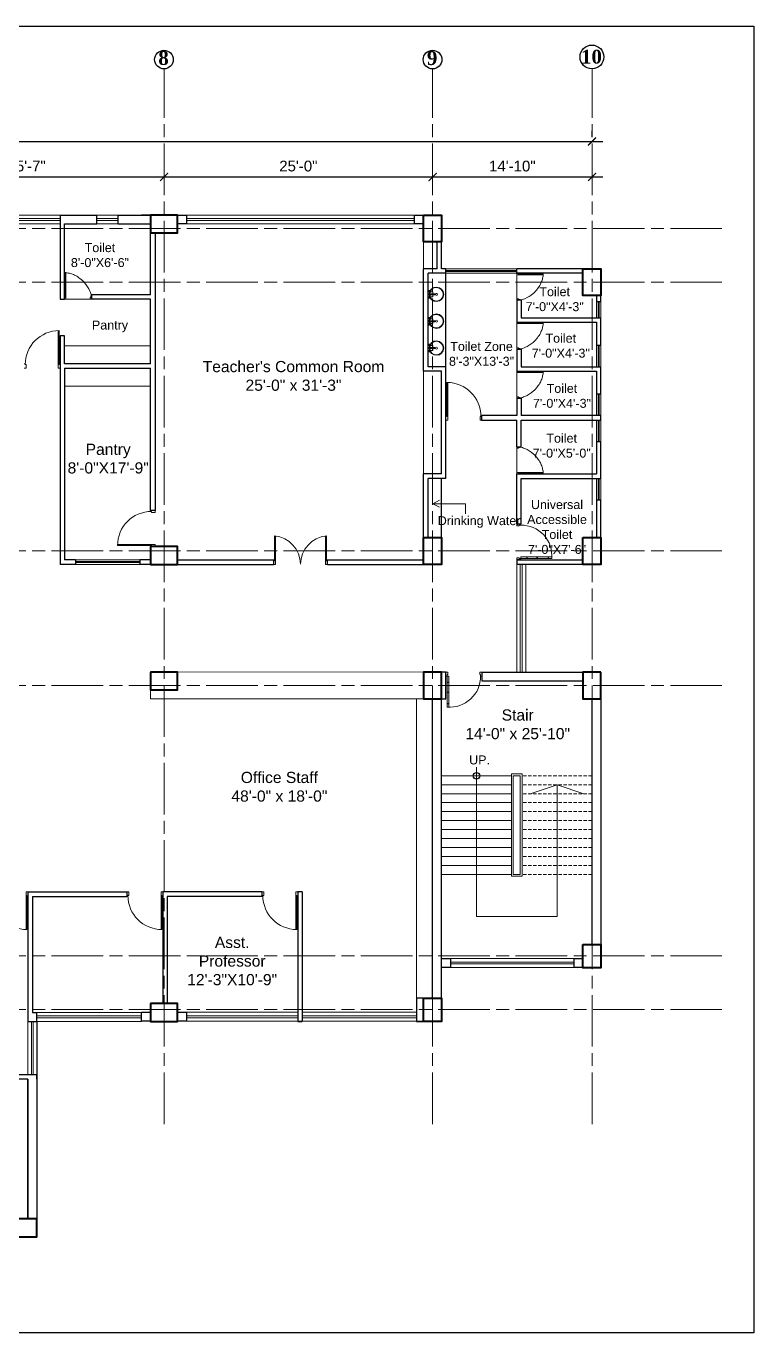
# Model space of a CAD drawing. Header units: inches. Extents: x -12 to 20935469, y -1604 to 24729220.
# Drawn here: x 20841769 to 20842581, y 24718738 to 24720196 of the extents above; entities that cross this region are included whole.
import ezdxf

# ---------------------------------------------------------------- set-up
doc = ezdxf.new("R2010")
doc.units = ezdxf.units.IN
doc.header["$LTSCALE"] = 0.03
doc.header["$MEASUREMENT"] = 0
doc.header["$PDMODE"] = 32
doc.header["$PDSIZE"] = 15
doc.linetypes.add('ACAD_ISO08W100', pattern=[36, 24, -3, 6, -3])
doc.linetypes.add('DASHED2', pattern=[0.375, 0.25, -0.125])
for name, color, linetype, lineweight in [('column', 1, 'Continuous', 40), ('Dim Line', 252, 'Continuous', 13), ('Door', 7, 'Continuous', 18), ('Gas', 21, 'Continuous', 5), ('Glass Line', 252, 'Continuous', 9), ('Grid Line', 252, 'Continuous', 18), ('Hatch', 253, 'Continuous', 15), ('Main Wall', 7, 'Continuous', 30), ('RAIL', 23, 'Continuous', 13), ('STAIR', 46, 'Continuous', 15), ('TOILET FIXTURE', 142, 'Continuous', 5), ('wind.', 150, 'Continuous', 20)]:
    doc.layers.add(name, color=color, linetype=linetype, lineweight=lineweight)
doc.layers.add('FUR', color=251, linetype='Continuous')
doc.layers.add('TEXT', color=7, linetype='Continuous')
doc.styles.add('2', font='swisscl.ttf')
doc.styles.add('RomanS', font='arial.ttf', dxfattribs={"height": 12})
doc.styles.get("Standard").update_dxf_attribs({"font": 'timesbd.ttf'})
doc.dimstyles.new('Aec_Arch_I', dxfattribs={"dimscale": 96, "dimtxt": 12, "dimasz": 0.09375, "dimexe": 0.125, "dimexo": 0.125, "dimgap": 0.0625, "dimtad": 1, "dimdec": 0, "dimzin": 3, "dimdsep": 46, "dimlunit": 4, "dimtxsty": 'RomanS', "dimblk1": 'ARCHTICK', "dimblk2": 'ARCHTICK', "dimsah": 1, "dimcen": 0.09375, "dimdle": 0.125, "dimadec": 0, "dimazin": 0, "dimtfac": 0.75, "dimtdec": 0, "dimtmove": 2, "dimatfit": 3, "dimldrblk": 'ARCHTICK', "dimfxl": 1, "dimfrac": 1, "dimtolj": 1, "dimtzin": 0, "dimarcsym": 0})

# ---------------------------------------------------------------- blocks, each defined once
blk = doc.blocks.new('_ArchTick')
at = {"color": 0, "linetype": 'ByBlock', "lineweight": 35, "const_width": 0.15}
blk.add_lwpolyline([(-0.5, -0.5), (0.5, 0.5)], dxfattribs=at)
blk = doc.blocks.new('*D23')
at = {"layer": 'Defpoints', "color": 0, "transparency": 16777216}
for p in [(20832166.8, 24724578.2), (20832473.8, 24724578.2), (20832473.8, 24724578.2)]:
    blk.add_point(p, dxfattribs=at)
at = {"layer": 'Dim Line', "color": 0, "lineweight": -2, "transparency": 16777216}
for p, q in [((20832154.8, 24724578.2), (20832485.8, 24724578.2)), ((20832166.8, 24724566.2), (20832166.8, 24724566.2)), ((20832473.8, 24724566.2), (20832473.8, 24724566.2))]:
    blk.add_line(p, q, dxfattribs=at)
at = {"layer": 'Dim Line', "color": 0, "lineweight": -2, "transparency": 16777216, "xscale": 9, "yscale": 9, "zscale": 9, "rotation": 180}
blk.add_blockref('_ArchTick', (20832166.8, 24724578.2), dxfattribs=at)
at = {"layer": 'Dim Line', "color": 0, "lineweight": -2, "transparency": 16777216, "xscale": 9, "yscale": 9, "zscale": 9}
blk.add_blockref('_ArchTick', (20832473.8, 24724578.2), dxfattribs=at)
at = {"layer": 'Dim Line', "color": 0, "transparency": 16777216, "insert": (20832320.3, 24724590.3), "char_height": 12, "attachment_point": 5, "style": 'RomanS'}
blk.add_mtext('\\A1;25\'-7"', dxfattribs=at)
blk = doc.blocks.new('*D10')
at = {"layer": 'Defpoints', "color": 0, "transparency": 16777216}
for p in [(20832473.8, 24724578.2), (20832773.8, 24724578.2), (20832773.8, 24724578.2)]:
    blk.add_point(p, dxfattribs=at)
at = {"layer": 'Dim Line', "color": 0, "lineweight": -2, "transparency": 16777216}
blk.add_line((20832461.8, 24724578.2), (20832785.8, 24724578.2), dxfattribs=at)
at = {"layer": 'Dim Line', "color": 0, "lineweight": -2, "transparency": 16777216, "xscale": 9, "yscale": 9, "zscale": 9, "rotation": 180}
blk.add_blockref('_ArchTick', (20832473.8, 24724578.2), dxfattribs=at)
at = {"layer": 'Dim Line', "color": 0, "lineweight": -2, "transparency": 16777216, "xscale": 9, "yscale": 9, "zscale": 9}
blk.add_blockref('_ArchTick', (20832773.8, 24724578.2), dxfattribs=at)
at = {"layer": 'Dim Line', "color": 0, "transparency": 16777216, "insert": (20832623.8, 24724590.3), "char_height": 12, "attachment_point": 5, "style": 'RomanS'}
blk.add_mtext('\\A1;25\'-0"', dxfattribs=at)
blk = doc.blocks.new('*D11')
at = {"layer": 'Defpoints', "color": 0, "transparency": 16777216}
for p in [(20832773.8, 24724578.2), (20832951.8, 24724578.2), (20832951.8, 24724578.2)]:
    blk.add_point(p, dxfattribs=at)
at = {"layer": 'Dim Line', "color": 0, "lineweight": -2, "transparency": 16777216}
for p, q in [((20832761.8, 24724578.2), (20832963.8, 24724578.2)), ((20832951.8, 24724566.2), (20832951.8, 24724566.2))]:
    blk.add_line(p, q, dxfattribs=at)
at = {"layer": 'Dim Line', "color": 0, "lineweight": -2, "transparency": 16777216, "xscale": 9, "yscale": 9, "zscale": 9, "rotation": 180}
blk.add_blockref('_ArchTick', (20832773.8, 24724578.2), dxfattribs=at)
at = {"layer": 'Dim Line', "color": 0, "lineweight": -2, "transparency": 16777216, "xscale": 9, "yscale": 9, "zscale": 9}
blk.add_blockref('_ArchTick', (20832951.8, 24724578.2), dxfattribs=at)
at = {"layer": 'Dim Line', "color": 0, "transparency": 16777216, "insert": (20832862.8, 24724590.3), "char_height": 12, "attachment_point": 5, "style": 'RomanS'}
blk.add_mtext('\\A1;14\'-10"', dxfattribs=at)
blk = doc.blocks.new('*D13')
at = {"layer": 'Defpoints', "color": 0, "transparency": 16777216}
for p in [(20830948.3, 24724610.7), (20832951.8, 24724617.8), (20832951.8, 24724610.7)]:
    blk.add_point(p, dxfattribs=at)
at = {"layer": 'Dim Line', "color": 0, "lineweight": -2, "transparency": 16777216}
for p, q in [((20830948.3, 24724622.7), (20830948.3, 24724629.8)), ((20832951.8, 24724622.7), (20832951.8, 24724629.8)), ((20830936.3, 24724617.8), (20832963.8, 24724617.8))]:
    blk.add_line(p, q, dxfattribs=at)
at = {"layer": 'Dim Line', "color": 0, "lineweight": -2, "transparency": 16777216, "xscale": 9, "yscale": 9, "zscale": 9, "rotation": 180}
blk.add_blockref('_ArchTick', (20830948.3, 24724617.8), dxfattribs=at)
at = {"layer": 'Dim Line', "color": 0, "lineweight": -2, "transparency": 16777216, "xscale": 9, "yscale": 9, "zscale": 9}
blk.add_blockref('_ArchTick', (20832951.8, 24724617.8), dxfattribs=at)
at = {"layer": 'Dim Line', "color": 0, "transparency": 16777216, "insert": (20831950, 24724629.9), "char_height": 12, "attachment_point": 5, "style": 'RomanS'}
blk.add_mtext('\\A1;166\'-11"', dxfattribs=at)
blk = doc.blocks.new('Door_45')
at = {"layer": 'Door'}
for p, q in [((1.5, 5), (1.5, 44)), ((1.5, 40), (2.2, 40)), ((2.2, 40), (2.2, 39.5)), ((2.2, 39.5), (2.7, 39.5)), ((2.7, 39.5), (2.7, 40)), ((2.7, 40), (3.5, 40)), ((3.5, 44), (3.5, 5)), ((1.5, 25.8), (2.2, 25.8)), ((2.2, 25.8), (2.2, 25.3)), ((2.2, 25.3), (2.7, 25.3)), ((2.7, 25.8), (3.5, 25.8)), ((2.7, 25.3), (2.7, 25.8)), ((0, 0), (0, 5)), ((0, 5), (1.5, 5)), ((1.5, 12.6), (2.2, 12.6)), ((3.5, 5), (1.5, 5)), ((1.5, 5), (1.5, 3)), ((1.5, 3), (2.5, 3)), ((2.2, 12.6), (2.2, 13.1)), ((2.2, 13.1), (2.7, 13.1)), ((2.5, 3), (2.5, 0)), ((2.7, 13.1), (2.7, 12.6)), ((2.7, 12.6), (3.5, 12.6)), ((42.5, 3), (42.5, 0)), ((43.5, 3), (42.5, 3)), ((45, 5), (43.5, 5)), ((43.5, 5), (43.5, 3)), ((45, 0), (45, 5)), ((2.5, 0), (0, 0)), ((42.5, 0), (45, 0))]:
    blk.add_line(p, q, dxfattribs=at)
blk.add_arc((4.7, 5.3), 38.8, 359.6233, 94.6685, dxfattribs=at)
blk = doc.blocks.new('sssss-flat-876')
at = {"layer": 'Door', "linetype": 'Continuous', "ltscale": 3}
blk.add_line((3666.5, 84027.2), (3666.5, 84055.7), dxfattribs=at)
at = {"layer": 'Door', "linetype": 'Continuous', "ltscale": 3, "extrusion": (-7.21527e-09, -3.35624e-18, 1), "elevation": 0}
for points in [[(3666.5, 84057.2), (3666.5, 84055.7), (3668.4, 84055.7), (3668.4, 84056.5), (3670.2, 84056.5), (3670.2, 84057.2)], [(3668.4, 84055.7), (3696.2, 84055.7), (3696.2, 84056.5), (3668.4, 84056.5)]]:
    blk.add_lwpolyline(points, close=True, dxfattribs=at)
at = {"layer": 'Door', "linetype": 'Continuous', "ltscale": 3, "flags": 128}
blk.add_lwpolyline([(3670.2, 84027.2, 0.04096), (3675.5, 84028.9, 0.082496), (3684.9, 84034.8, 0.052187), (3689.7, 84040, 0.043988), (3692.9, 84045, 0.036571), (3694.8, 84049.6, 0.034751), (3695.9, 84054.2, 0.011435), (3696.2, 84055.7)], format="xyb", dxfattribs=at)
at = {"layer": 'Door', "linetype": 'Continuous', "ltscale": 3}
blk.add_lwpolyline([(3666.5, 84027.2), (3666.5, 84028.7), (3668.4, 84028.7), (3668.4, 84027.9), (3670.2, 84027.9), (3670.2, 84027.2)], close=True, dxfattribs=at)
blk = doc.blocks.new('$D40')
at = {"layer": 'Door'}
for p, q in [((1, 4), (1, 42)), ((2, 0), (2, 42)), ((1, 5), (0, 5)), ((2, 0), (0, 0)), ((2, 4), (1, 4)), ((39, 4), (38, 4)), ((38, 4), (38, 0)), ((40, 0), (38, 0)), ((40, 5), (39, 5)), ((39, 5), (39, 4))]:
    blk.add_line(p, q, dxfattribs=at)
blk.add_arc((1, 4), 38, 0, 90, dxfattribs=at)
blk = doc.blocks.new('7-flat-72')
at = {"layer": 'Glass Line', "color": 8, "ltscale": 20}
for p, q in [((-64478.7, 376960.5), (-64480.3, 376960.5)), ((-64480.3, 376959.5), (-64480.3, 376960.5)), ((-64480.3, 376959.5), (-64480.3, 376960.5)), ((-64478.7, 376959.5), (-64480.3, 376959.5)), ((-64480.3, 376959.1), (-64480.3, 376959.4)), ((-64478.7, 376959.4), (-64480.3, 376959.4)), ((-64478.7, 376959.1), (-64480.3, 376959.1)), ((-64480.2, 376959.4), (-64480.2, 376959.5)), ((-64480.1, 376959.5), (-64480.1, 376960.5)), ((-64479.9, 376959.5), (-64479.9, 376960.5)), ((-64479.5, 376959.5), (-64479.5, 376960.5)), ((-64479.1, 376959.5), (-64479.1, 376960.5)), ((-64478.9, 376959.5), (-64478.9, 376960.5)), ((-64478.9, 376959.4), (-64478.9, 376959.5)), ((-64478.8, 376959.5), (-64478.8, 376960.5)), ((-64478.7, 376959.5), (-64478.7, 376960.5)), ((-64478.7, 376959.1), (-64478.7, 376959.4)), ((-64475.1, 376959.4), (-64476.9, 376959.4)), ((-64476.9, 376959.1), (-64476.9, 376959.4)), ((-64475.1, 376959.1), (-64476.9, 376959.1)), ((-64476.6, 376959.4), (-64476.6, 376966.6)), ((-64475.5, 376966.6), (-64476.6, 376966.6)), ((-64475.5, 376959.4), (-64475.5, 376966.6)), ((-64475.1, 376959.1), (-64475.1, 376959.4)), ((-64473.3, 376960.5), (-64471.7, 376960.5)), ((-64473.3, 376959.5), (-64473.3, 376960.5)), ((-64473.3, 376959.5), (-64473.3, 376960.5)), ((-64473.3, 376959.5), (-64471.7, 376959.5)), ((-64473.3, 376959.1), (-64473.3, 376959.4)), ((-64473.3, 376959.4), (-64471.7, 376959.4)), ((-64473.3, 376959.1), (-64471.7, 376959.1)), ((-64473.1, 376959.5), (-64473.1, 376960.5)), ((-64473.1, 376959.4), (-64473.1, 376959.5)), ((-64472.9, 376959.5), (-64472.9, 376960.5)), ((-64472.5, 376959.5), (-64472.5, 376960.5)), ((-64472.1, 376959.5), (-64472.1, 376960.5)), ((-64471.9, 376959.5), (-64471.9, 376960.5)), ((-64471.9, 376959.4), (-64471.9, 376959.5)), ((-64471.8, 376959.5), (-64471.8, 376960.5)), ((-64471.7, 376959.5), (-64471.7, 376960.5)), ((-64471.7, 376959.1), (-64471.7, 376959.4))]:
    blk.add_line(p, q, dxfattribs=at)
blk.add_circle((-64476, 376968.4, 0), 1.08, dxfattribs=at)
for radius, start, end in [(8.1, 273.8334, 266.1883), (7.55, 274.115, 265.9068)]:
    blk.add_arc((-64476, 376968.4, 0), radius, start, end, dxfattribs=at)
blk = doc.blocks.new('SFSFSFS-flat-72')
at = {"layer": 'TOILET FIXTURE', "ltscale": 0.2}
blk.add_lwpolyline([(-3918.5, -3608.1), (-3918.5, -3602.7), (-3923.9, -3602.7), (-3923.9, -3608.1)], close=True, dxfattribs=at)
at = {"layer": 'TOILET FIXTURE', "ltscale": 20}
blk.add_blockref('7-flat-72', (60554.8, -380567.2), dxfattribs=at)
blk = doc.blocks.new('A$C36295410')
at = {"layer": 'Door'}
for p, q in [((1, 4), (1, 32)), ((2, 0), (2, 32)), ((58, 0), (58, 32)), ((59, 4), (59, 32)), ((1, 5), (0, 5)), ((2, 4), (1, 4)), ((58, 4), (59, 4)), ((59, 5), (60, 5)), ((2, 0), (0, 0)), ((58, 0), (60, 0))]:
    blk.add_line(p, q, dxfattribs=at)
for centre, start, end in [((-2.5, -0.3), 0.5906, 83.7783), ((62.5, -0.3), 96.2217, 179.4094)]:
    blk.add_arc(centre, 32.5, start, end, dxfattribs=at)
blk = doc.blocks.new('fff')
at = {"layer": 'Grid Line', "color": 252, "linetype": 'ACAD_ISO08W100', "lineweight": 9, "ltscale": 80, "true_color": 0x939598}
for p, q in [((20832473.8, 24723521.1), (20832473.8, 24724698.8)), ((20832773.8, 24723521.1), (20832773.8, 24724698.8)), ((20832951.8, 24723521.1), (20832951.8, 24724698.8)), ((20833096.9, 24724520.6), (20830726.1, 24724520.6)), ((20833096.9, 24724460.6), (20830726.1, 24724460.6)), ((20833096.9, 24724160.7), (20830726.1, 24724160.7)), ((20833096.9, 24724010.7), (20830726.1, 24724010.7)), ((20833096.9, 24723708.7), (20830726.1, 24723708.7)), ((20833096.9, 24723648.8), (20830726.1, 24723648.8))]:
    blk.add_line(p, q, dxfattribs=at)
at = {"layer": 'Dim Line'}
for base, p1, p2, picture, middle in [((20832951.7523, 24724617.8128), (20830948.3088, 24724610.7482), (20832951.7523, 24724610.7482), '*D13', (20831950.0306, 24724629.9397)), ((20832473.8, 24724578.2), (20832166.8, 24724578.2), (20832473.8, 24724578.2), '*D23', (20832320.3, 24724590.3)), ((20832773.8, 24724578.2), (20832473.8, 24724578.2), (20832773.8, 24724578.2), '*D10', (20832623.8, 24724590.3)), ((20832951.8, 24724578.2), (20832773.8, 24724578.2), (20832951.8, 24724578.2), '*D11', (20832862.8, 24724590.3))]:
    dim = blk.add_linear_dim(base=base, p1=p1, p2=p2, dimstyle='Aec_Arch_I', dxfattribs=at)
    dim.commit()
    dim.dimension.update_dxf_attribs({"geometry": picture, "text_midpoint": middle})

msp = doc.modelspace()

# ---------------------------------------------------------------- linework, layer by layer
for p, q in [((20842237.6, 24719816.2), (20842237.6, 24719920.5)), ((20842410.6, 24719925.5), (20842410.6, 24719925.5)), ((20842232.6, 24719625.6), (20842232.6, 24719691.6)), ((20842321.6, 24719600.8), (20842316.6, 24719600.8))]:
    msp.add_line(p, q)
msp.add_lwpolyline([(20841780.6, 24719085.4), (20841780.6, 24718845), (20841095.1, 24718845), (20841095.1, 24719085.4)])
msp.add_circle((20842271.6, 24719359.6), 3.61)
at = {"layer": 'column', "lineweight": 40, "ltscale": 20}
for points in [[(20841907.6, 24719985.5), (20841907.6, 24719965.5), (20841937.6, 24719965.5), (20841937.6, 24719985.5)], [(20842212.6, 24719985.5), (20842232.6, 24719985.5), (20842232.6, 24719955.5), (20842212.6, 24719955.5)], [(20842390.6, 24719925.5), (20842410.6, 24719925.5), (20842410.6, 24719895.5), (20842390.6, 24719895.5)], [(20842212.6, 24719625.6), (20842232.6, 24719625.6), (20842232.6, 24719595.6), (20842212.6, 24719595.6)], [(20842390.6, 24719625.6), (20842410.6, 24719625.6), (20842410.6, 24719595.6), (20842390.6, 24719595.6)], [(20841907.6, 24719615.6), (20841907.6, 24719595.6), (20841937.6, 24719595.6), (20841937.6, 24719615.6)], [(20841907.6, 24719475.4), (20841907.6, 24719455.4), (20841937.6, 24719455.4), (20841937.6, 24719475.4)], [(20842232.6, 24719475.4), (20842212.6, 24719475.4), (20842212.6, 24719445.4), (20842232.6, 24719445.4)], [(20842410.6, 24719475.4), (20842390.6, 24719475.4), (20842390.6, 24719445.4), (20842410.6, 24719445.4)], [(20842390.6, 24719171.4), (20842410.6, 24719171.4), (20842410.6, 24719145.4), (20842390.6, 24719145.4)], [(20841907.6, 24719105.4), (20841907.6, 24719085.4), (20841937.6, 24719085.4), (20841937.6, 24719105.4)], [(20842212.6, 24719111.4), (20842232.6, 24719111.4), (20842232.6, 24719085.4), (20842212.6, 24719085.4)], [(20841750.6, 24718865), (20841750.6, 24718845), (20841780.6, 24718845), (20841780.6, 24718865)]]:
    msp.add_lwpolyline(points, close=True, dxfattribs=at)
at = {"layer": 'Defpoints'}
msp.add_lwpolyline([(20840142.6, 24720196.3), (20842581.5, 24720196.3), (20842581.5, 24718737.8), (20840142.6, 24718737.8)], close=True, dxfattribs=at)
at = {"layer": 'Gas', "color": 0, "lineweight": 5}
for points in [[(20842310.6, 24719361.6), (20842322.6, 24719361.6), (20842322.6, 24719247.6), (20842310.6, 24719247.6)], [(20842312.6, 24719359.6), (20842320.6, 24719359.6), (20842320.6, 24719249.6), (20842312.6, 24719249.6)]]:
    msp.add_lwpolyline(points, close=True, dxfattribs=at)
at = {"layer": 'Hatch'}
msp.add_line((20842212.6, 24719925.5), (20842212.6, 24719955.4), dxfattribs=at)
at = {"layer": 'Hatch', "lineweight": 5}
for p, q in [((20841907.6, 24719839.5), (20841811.6, 24719839.5)), ((20842212.6, 24719696.6), (20842212.6, 24719811.2)), ((20841811.6, 24719794.5), (20841907.6, 24719794.5)), ((20842204.6, 24719111.4), (20842204.6, 24719445.4))]:
    msp.add_line(p, q, dxfattribs=at)
msp.add_lwpolyline([(20841907.6, 24719475.6), (20842212.6, 24719475.4), (20842212.6, 24719445.4), (20841907.6, 24719445.6)], close=True, dxfattribs=at)
at = {"layer": 'Main Wall', "lineweight": 30}
for p, q in [((20841806.6, 24719985.5), (20841806.6, 24719891.5)), ((20841811.6, 24719891.5), (20841811.6, 24719975.5)), ((20841811.6, 24719975.5), (20841847.6, 24719975.5)), ((20841847.6, 24719975.5), (20841847.6, 24719985.5)), ((20841871.6, 24719975.5), (20841871.6, 24719985.5)), ((20841871.6, 24719975.5), (20841907.6, 24719975.5)), ((20841907.6, 24719985.5), (20841897.6, 24719985.5)), ((20841897.6, 24719975.5), (20841907.6, 24719975.5)), ((20842202.6, 24719985.5), (20842212.6, 24719985.5)), ((20842202.6, 24719975.5), (20842202.6, 24719985.5)), ((20842212.6, 24719975.5), (20842202.6, 24719975.5)), ((20841907.6, 24719896.5), (20841907.6, 24719965.5)), ((20841912.6, 24719965.5), (20841912.7, 24719655.6)), ((20842227.6, 24719925.5), (20842227.6, 24719955.5)), ((20842232.6, 24719925.5), (20842232.6, 24719955.5)), ((20842212.6, 24719811.2), (20842212.6, 24719925.5)), ((20842227.6, 24719925.5), (20842212.6, 24719925.5)), ((20842217.6, 24719816.2), (20842217.6, 24719920.5)), ((20842237.6, 24719920.5), (20842217.6, 24719920.5)), ((20842237.6, 24719925.5), (20842232.6, 24719925.5)), ((20842237.6, 24719920.5), (20842237.6, 24719925.5)), ((20842390.6, 24719925.5), (20842316.6, 24719925.5)), ((20842316.6, 24719920.5), (20842316.6, 24719925.5)), ((20842390.6, 24719920.5), (20842316.6, 24719920.5)), ((20841806.6, 24719891.5), (20841811.6, 24719891.5)), ((20841841.6, 24719896.5), (20841841.6, 24719891.5)), ((20841907.6, 24719896.5), (20841841.6, 24719896.5)), ((20841907.6, 24719891.5), (20841841.6, 24719891.5)), ((20841907.6, 24719819.5), (20841907.6, 24719891.5)), ((20842321.6, 24719890.5), (20842316.6, 24719890.5)), ((20842321.6, 24719890.5), (20842321.6, 24719870.8)), ((20842410.6, 24719888.8), (20842410.6, 24719895.5)), ((20842321.6, 24719870.8), (20842410.6, 24719870.8)), ((20842410.6, 24719840.2), (20842410.6, 24719870.8)), ((20842316.6, 24719865.8), (20842405.6, 24719865.8)), ((20841811.6, 24719850.5), (20841806.6, 24719850.5)), ((20841806.6, 24719850.5), (20841806.6, 24719595.6)), ((20841811.6, 24719819.5), (20841811.6, 24719850.5)), ((20842316.6, 24719835.8), (20842321.6, 24719835.8)), ((20842321.6, 24719835.8), (20842321.6, 24719816.2)), ((20841907.6, 24719819.5), (20841811.6, 24719819.5)), ((20841811.6, 24719814.5), (20841907.6, 24719814.5)), ((20841811.6, 24719814.5), (20841811.6, 24719600.6)), ((20841907.6, 24719655.6), (20841907.6, 24719814.5)), ((20842237.6, 24719816.2), (20842217.6, 24719816.2)), ((20842237.6, 24719761.6), (20842237.6, 24719816.2)), ((20842321.6, 24719816.2), (20842410.6, 24719816.2)), ((20842410.6, 24719785.6), (20842410.6, 24719816.2)), ((20842232.6, 24719811.2), (20842212.6, 24719811.2)), ((20842232.6, 24719696.6), (20842232.6, 24719811.2)), ((20842316.6, 24719811.2), (20842405.6, 24719811.2)), ((20842405.6, 24719811.2), (20842405.6, 24719785.6)), ((20842410.6, 24719785.6), (20842405.6, 24719785.6)), ((20842316.6, 24719781.2), (20842321.6, 24719781.2)), ((20842237.6, 24719691.6), (20842237.6, 24719761.6)), ((20842277.6, 24719756.6), (20842277.6, 24719761.6)), ((20842277.6, 24719756.6), (20842316.6, 24719756.6)), ((20842316.6, 24719726.6), (20842316.6, 24719756.6)), ((20842410.6, 24719761.6), (20842321.6, 24719761.6)), ((20842321.6, 24719756.6), (20842410.6, 24719756.6)), ((20842321.6, 24719726.6), (20842321.6, 24719756.6)), ((20842410.6, 24719756.6), (20842410.6, 24719761.6)), ((20842316.6, 24719726.6), (20842321.6, 24719726.6)), ((20842405.6, 24719732.6), (20842410.6, 24719732.6)), ((20842405.6, 24719732.6), (20842405.6, 24719696.6)), ((20842410.6, 24719691.6), (20842410.6, 24719732.6)), ((20842212.6, 24719625.6), (20842212.6, 24719696.6)), ((20842232.6, 24719696.6), (20842212.6, 24719696.6)), ((20842316.6, 24719640.8), (20842316.6, 24719696.6)), ((20842316.6, 24719696.6), (20842405.6, 24719696.6)), ((20842217.6, 24719625.6), (20842217.6, 24719691.6)), ((20842237.6, 24719691.6), (20842217.6, 24719691.6)), ((20842321.6, 24719640.8), (20842321.6, 24719691.6)), ((20842321.6, 24719691.6), (20842410.6, 24719691.6)), ((20842405.6, 24719667.6), (20842405.6, 24719625.6)), ((20842405.6, 24719667.6), (20842410.6, 24719667.6)), ((20842410.6, 24719625.6), (20842410.6, 24719667.6)), ((20841912.7, 24719655.6), (20841907.6, 24719655.6)), ((20842316.6, 24719640.8), (20842321.6, 24719640.8)), ((20841823.6, 24719595.6), (20841806.6, 24719595.6)), ((20841823.6, 24719600.6), (20841811.6, 24719600.6)), ((20841823.6, 24719600.6), (20841823.6, 24719595.6)), ((20841907.6, 24719600.6), (20841895.6, 24719600.6)), ((20841895.6, 24719600.6), (20841895.6, 24719595.6)), ((20841907.6, 24719595.6), (20841895.6, 24719595.6)), ((20841937.6, 24719600.6), (20842045.1, 24719600.6)), ((20841937.6, 24719595.6), (20842045.1, 24719595.6)), ((20842045.1, 24719600.6), (20842045.1, 24719595.6)), ((20842105.1, 24719600.6), (20842212.6, 24719600.6)), ((20842105.1, 24719595.6), (20842105.1, 24719600.6)), ((20842105.1, 24719595.6), (20842212.6, 24719595.6)), ((20842316.6, 24719600.8), (20842390.6, 24719600.8)), ((20842316.6, 24719600.8), (20842316.6, 24719595.7)), ((20842316.6, 24719595.7), (20842390.6, 24719595.7)), ((20842237.6, 24719475.4), (20842232.6, 24719475.4)), ((20842237.6, 24719445.4), (20842237.6, 24719475.4)), ((20842277.6, 24719475.4), (20842390.6, 24719475.4)), ((20842277.6, 24719475.4), (20842277.6, 24719465.4)), ((20842277.6, 24719465.4), (20842390.6, 24719465.4)), ((20842222.6, 24719111.4), (20842222.6, 24719445.4)), ((20842232.6, 24719111.4), (20842232.6, 24719445.4)), ((20842232.6, 24719445.4), (20842237.6, 24719445.4)), ((20842400.6, 24719445.4), (20842400.6, 24719171.4)), ((20842410.6, 24719445.4), (20842410.6, 24719171.4)), ((20841770.6, 24719230), (20841770.6, 24719085.4)), ((20841770.6, 24719230), (20841881.3, 24719230)), ((20841881.3, 24719230), (20841881.3, 24719225)), ((20842032, 24719230), (20841921.3, 24719230)), ((20841921.3, 24719230), (20841921.3, 24719105.4)), ((20842032, 24719230), (20842032, 24719225)), ((20842077, 24719230), (20842072, 24719230)), ((20842072, 24719230), (20842072, 24719085.4)), ((20842077, 24719230), (20842077, 24719085.4)), ((20841775.6, 24719225), (20841775.6, 24719095.4)), ((20841775.6, 24719225), (20841881.3, 24719225)), ((20842032, 24719225), (20841926.3, 24719225)), ((20841926.3, 24719225), (20841926.3, 24719105.4)), ((20842242.6, 24719155.6), (20842242.6, 24719145.6)), ((20841770.6, 24719085.4), (20841780.6, 24719085.4)), ((20841775.6, 24719095.4), (20841780.6, 24719095.4)), ((20841780.6, 24719085.4), (20841780.6, 24719095.4)), ((20842072, 24719085.4), (20842077, 24719085.4)), ((20842212.6, 24719085.4), (20842204.6, 24719085.4)), ((20841646.5, 24719026), (20841780.6, 24719026.1)), ((20841780.6, 24719021.1), (20841780.6, 24719026.1)), ((20841770.6, 24719021.1), (20841641.5, 24719021)), ((20841770.6, 24719021.1), (20841770.6, 24718865)), ((20841770.6, 24718865), (20841770.6, 24719021.1)), ((20841780.6, 24719021.1), (20841780.6, 24718865))]:
    msp.add_line(p, q, dxfattribs=at)
for points in [[(20841806.6, 24719985.5), (20841847.6, 24719985.5)], [(20841871.6, 24719985.5), (20841907.6, 24719985.5)], [(20841937.6, 24719985.5), (20841947.6, 24719985.5), (20841947.6, 24719975.5), (20841937.6, 24719975.5)], [(20842316.6, 24719890.5), (20842316.6, 24719865.8)], [(20842405.6, 24719895.5), (20842405.6, 24719888.8)], [(20842405.6, 24719888.8), (20842410.6, 24719888.8)], [(20842405.6, 24719865.8), (20842405.6, 24719840.2)], [(20842316.6, 24719835.8), (20842316.6, 24719811.2)], [(20842405.6, 24719840.2), (20842410.6, 24719840.2)], [(20842316.6, 24719781.2), (20842316.6, 24719761.6)], [(20842321.6, 24719781.2), (20842321.6, 24719761.6)], [(20842316.6, 24719761.6), (20842277.6, 24719761.6)], [(20842242.6, 24719145.6), (20842232.6, 24719145.6), (20842232.6, 24719155.6), (20842242.6, 24719155.6)], [(20842390.6, 24719145.6), (20842380.6, 24719145.6), (20842380.6, 24719155.6), (20842390.6, 24719155.6)], [(20841907.6, 24719085.6), (20841897.6, 24719085.6), (20841897.6, 24719095.6), (20841907.6, 24719095.6)], [(20841937.6, 24719095.6), (20841947.6, 24719095.6), (20841947.6, 24719085.6), (20841937.6, 24719085.6)]]:
    msp.add_lwpolyline(points, dxfattribs=at)
msp.add_lwpolyline([(20842212.6, 24719111.4), (20842204.6, 24719111.4), (20842204.6, 24719085.4), (20842212.6, 24719085.4)], close=True, dxfattribs=at)
at = {"layer": 'RAIL', "lineweight": 9}
for p, q in [((20842271.6, 24719369.3), (20842271.6, 24719202.6)), ((20842331.6, 24719339.6), (20842361.6, 24719349.6)), ((20842361.6, 24719202.6), (20842361.6, 24719349.6)), ((20842361.6, 24719349.6), (20842391.6, 24719339.6)), ((20842232.6, 24719339.6), (20842310.6, 24719339.6)), ((20842271.6, 24719202.6), (20842361.6, 24719202.6))]:
    msp.add_line(p, q, dxfattribs=at)
at = {"layer": 'STAIR', "color": 253, "lineweight": 5}
for p, q in [((20842223, 24719663.3), (20842230.3, 24719667.3)), ((20842223, 24719663.3), (20842259.3, 24719663.3)), ((20842223, 24719663.3), (20842230.3, 24719659.3)), ((20842259.3, 24719663.3), (20842259.3, 24719652.1))]:
    msp.add_line(p, q, dxfattribs=at)
at = {"layer": 'STAIR', "color": 32, "lineweight": 5}
for p, q in [((20842310.6, 24719359.6), (20842232.6, 24719359.6)), ((20842310.6, 24719349.6), (20842232.6, 24719349.6)), ((20842292.6, 24719339.6), (20842232.6, 24719339.6)), ((20842310.6, 24719329.6), (20842232.6, 24719329.6)), ((20842310.6, 24719319.6), (20842232.6, 24719319.6)), ((20842310.6, 24719309.6), (20842232.6, 24719309.6)), ((20842310.6, 24719299.6), (20842232.6, 24719299.6)), ((20842310.6, 24719289.6), (20842232.6, 24719289.6)), ((20842310.6, 24719279.6), (20842232.6, 24719279.6)), ((20842310.6, 24719269.6), (20842232.6, 24719269.6)), ((20842310.6, 24719259.6), (20842232.6, 24719259.6)), ((20842310.6, 24719249.6), (20842232.6, 24719249.6))]:
    msp.add_line(p, q, dxfattribs=at)
at = {"layer": 'STAIR', "color": 32, "linetype": 'DASHED2', "lineweight": 5, "ltscale": 500}
for p, q in [((20842400.6, 24719359.6), (20842322.6, 24719359.6)), ((20842400.6, 24719349.6), (20842322.6, 24719349.6)), ((20842400.6, 24719339.6), (20842322.6, 24719339.6)), ((20842400.6, 24719329.6), (20842322.6, 24719329.6)), ((20842400.6, 24719319.6), (20842322.6, 24719319.6)), ((20842400.6, 24719309.6), (20842322.6, 24719309.6)), ((20842400.6, 24719299.6), (20842322.6, 24719299.6)), ((20842400.6, 24719289.6), (20842322.6, 24719289.6)), ((20842400.6, 24719279.6), (20842322.6, 24719279.6)), ((20842400.6, 24719269.6), (20842322.6, 24719269.6)), ((20842400.6, 24719259.6), (20842322.6, 24719259.6)), ((20842400.6, 24719249.6), (20842322.6, 24719249.6))]:
    msp.add_line(p, q, dxfattribs=at)
at = {"layer": 'TEXT'}
for centre, radius in [((20841922.6, 24720159), 10.4), ((20842222.6, 24720159), 10.4), ((20842400.6, 24720161.9), 13.3)]:
    msp.add_circle(centre, radius, dxfattribs=at)
at = {"layer": 'wind.', "lineweight": 5}
for p, q in [((20841806.6, 24719985.5), (20841622.6, 24719985.5)), ((20841806.6, 24719975.5), (20841622.6, 24719975.5)), ((20841847.6, 24719985.5), (20841871.6, 24719985.5)), ((20841847.6, 24719981.5), (20841871.6, 24719981.5)), ((20841847.6, 24719979.5), (20841871.6, 24719979.5)), ((20841847.6, 24719975.5), (20841871.6, 24719975.5)), ((20841947.6, 24719985.5), (20842202.6, 24719985.5)), ((20841947.6, 24719975.5), (20842202.6, 24719975.5)), ((20842405.6, 24719816.2), (20842405.6, 24719840.2)), ((20842407.6, 24719816.2), (20842407.6, 24719840.2)), ((20842408.6, 24719816.2), (20842408.6, 24719840.2)), ((20842410.6, 24719816.2), (20842410.6, 24719840.2)), ((20842405.6, 24719761.6), (20842405.6, 24719785.6)), ((20842407.6, 24719761.6), (20842407.6, 24719785.6)), ((20842408.6, 24719761.6), (20842408.6, 24719785.6)), ((20842410.6, 24719761.6), (20842410.6, 24719785.6)), ((20842405.6, 24719732.6), (20842405.6, 24719756.6)), ((20842407.6, 24719732.6), (20842407.6, 24719756.6)), ((20842408.6, 24719732.6), (20842408.6, 24719756.6)), ((20842410.6, 24719732.6), (20842410.6, 24719756.6)), ((20842405.6, 24719667.6), (20842405.6, 24719691.6)), ((20842407.6, 24719667.6), (20842407.6, 24719691.6)), ((20842408.6, 24719667.6), (20842408.6, 24719691.6)), ((20842410.6, 24719667.6), (20842410.6, 24719691.6)), ((20842316.6, 24719475.6), (20842316.6, 24719595.7)), ((20842320.6, 24719475.6), (20842320.6, 24719595.7)), ((20842322.6, 24719475.6), (20842322.6, 24719595.7)), ((20842326.6, 24719475.6), (20842326.6, 24719595.7)), ((20842232.6, 24719151.6), (20842232.6, 24719151.6)), ((20842232.6, 24719149.6), (20842232.6, 24719149.6)), ((20842380.6, 24719155.6), (20842242.6, 24719155.6)), ((20842380.6, 24719151.6), (20842242.6, 24719151.6)), ((20842380.6, 24719149.6), (20842242.6, 24719149.6)), ((20842380.6, 24719145.6), (20842242.6, 24719145.6)), ((20841770.6, 24719085.4), (20841770.6, 24719026.1)), ((20841770.6, 24719085.4), (20841770.6, 24719026.1)), ((20841774.6, 24719085.4), (20841774.6, 24719026.1)), ((20841776.6, 24719085.4), (20841776.6, 24719026.1)), ((20841780.6, 24719095.4), (20841897.6, 24719095.4)), ((20841780.6, 24719091.6), (20841897.6, 24719091.6)), ((20841780.6, 24719089.6), (20841897.6, 24719089.6)), ((20841780.6, 24719085.4), (20841780.6, 24719026.1)), ((20841780.6, 24719085.4), (20841897.6, 24719085.4)), ((20841947.6, 24719095.6), (20842072, 24719095.6)), ((20841947.6, 24719091.6), (20842072, 24719091.6)), ((20841947.6, 24719091.6), (20842072, 24719091.6)), ((20841947.6, 24719089.6), (20842072, 24719089.6)), ((20841947.6, 24719089.6), (20842072, 24719089.6)), ((20841947.6, 24719085.6), (20842204.6, 24719085.6)), ((20842077, 24719095.6), (20842204.6, 24719095.6)), ((20842077, 24719091.6), (20842204.6, 24719091.6)), ((20842077, 24719091.6), (20842204.6, 24719091.6)), ((20842077, 24719089.6), (20842204.6, 24719089.6)), ((20842077, 24719089.6), (20842204.6, 24719089.6))]:
    msp.add_line(p, q, dxfattribs=at)
at = {"layer": 'wind.'}
for p, q in [((20841622.6, 24719981.5), (20841806.6, 24719981.5)), ((20841622.6, 24719979.5), (20841806.6, 24719979.5)), ((20841947.6, 24719981.5), (20842202.6, 24719981.5)), ((20841947.6, 24719979.5), (20842202.6, 24719979.5)), ((20842316.6, 24719925.5), (20842237.6, 24719925.5)), ((20842316.6, 24719923.5), (20842237.6, 24719923.5)), ((20842316.6, 24719922.5), (20842237.6, 24719922.5)), ((20842316.6, 24719920.5), (20842237.6, 24719920.5)), ((20842405.6, 24719870.8), (20842405.6, 24719888.8)), ((20842407.6, 24719870.8), (20842407.6, 24719888.8)), ((20842408.6, 24719870.8), (20842408.6, 24719888.8)), ((20842410.6, 24719870.8), (20842410.6, 24719888.8)), ((20841823.6, 24719600.6), (20841895.6, 24719600.6)), ((20841823.6, 24719598.6), (20841895.6, 24719598.6)), ((20841823.6, 24719597.6), (20841895.6, 24719597.6)), ((20841823.6, 24719595.6), (20841895.6, 24719595.6))]:
    msp.add_line(p, q, dxfattribs=at)

# ---------------------------------------------------------------- block references
at = {"layer": 'Door', "ltscale": 20}
for p in [(20838650.1, 24635863.2), (20838650.1, 24635808.6), (20838650.1, 24635754)]:
    msp.add_blockref('sssss-flat-876', p, dxfattribs=at)
at = {"layer": 'Door'}
msp.add_blockref('$D40', (20842237.6, 24719756.6), dxfattribs=at)
at = {"layer": 'Door', "ltscale": 20, "xscale": -1, "rotation": 180}
msp.add_blockref('sssss-flat-876', (20838650.1, 24803753.8), dxfattribs=at)
at = {"layer": 'Door'}
for p, rotation in [((20841912.7, 24719615.6), 89.99999999999997), ((20841770.6, 24719230), 180), ((20841921.3, 24719230), 180), ((20842072, 24719230), 180)]:
    msp.add_blockref('$D40', p, dxfattribs=dict(at, rotation=rotation))
at = {"layer": 'Door', "color": 250, "ltscale": 20, "xscale": -0.8888888888759539, "yscale": 0.8888888888759539, "zscale": 0.8888888888759539}
for p, rotation in [((20842316.7, 24719600.8), 270), ((20842237.6, 24719475.4), 180)]:
    msp.add_blockref('Door_45', p, dxfattribs=dict(at, rotation=rotation))
at = {"layer": 'FUR', "xscale": -1}
msp.add_blockref('A$C36295410', (20842105.1, 24719595.6), dxfattribs=at)
at = {"layer": 'Main Wall'}
msp.add_blockref('fff', (9448.9, -4550.2), dxfattribs=at)
at = {"layer": 'Main Wall', "rotation": 90.00000000000001}
msp.add_blockref('sssss-flat-876', (20925868.8, 24716225), dxfattribs=at)
at = {"layer": 'Main Wall', "xscale": -1}
msp.add_blockref('$D40', (20841806.6, 24719814.5), dxfattribs=at)
at = {"layer": 'TOILET FIXTURE', "ltscale": 20, "xscale": -1, "rotation": 270}
for p in [(20845825.7, 24723818.2), (20845825.7, 24723788.2), (20845825.7, 24723758.2)]:
    msp.add_blockref('SFSFSFS-flat-72', p, dxfattribs=at)

# ---------------------------------------------------------------- texts
at = {"layer": 'TEXT', "char_height": 15.44, "width": 227.458, "attachment_point": 8, "rotation": 0}
for s, insert in [('\\A1;8', (20841922.1, 24720152.8)), ('\\A1;9', (20842222.1, 24720152.7)), ('\\A1;10', (20842400.1, 24720154.3))]:
    msp.add_mtext(s, dxfattribs=dict(at, insert=insert))
at = {"layer": 'TEXT', "color": 30, "lineweight": 5, "ltscale": 20, "attachment_point": 2, "style": '2'}
for s, width, gutter_width, insert, char_height in [('{\\fArial|b0|i0|c0|p34;\\C0;Toilet \\P8\'-0"X6\'-6"}', 104.76, 0.5, (20841851.1, 24719954.1), 10), ('{\\fArial|b0|i0|c0|p34;\\C0;Toilet \\P7\'-0"X4\'-3"}', 104.76, 0.5, (20842359, 24719904.9), 10), ('{\\fArial|b0|i0|c0|p34;\\C0;Pantry}', 63.513, 0.5, (20841862.3, 24719867.7), 10), ('{\\fArial|b0|i0|c0|p34;\\C0;Toilet Zone\\P8\'-3"X13\'-3"}', 104.76, 0.5, (20842277.3, 24719843.9), 10), ('{\\fArial|b0|i0|c0|p34;\\C0;Toilet \\P7\'-0"X4\'-3"}', 104.76, 0.5, (20842365.8, 24719853), 10), ('\\pxqc;{\\fArial|b0|i0|c0|p34;\\C0;Teacher\'s Common Room\\P25\'-0" x 31\'-3"}', 213.725, 0.5, (20842067.3, 24719822.6), 12.476), ('{\\fArial|b0|i0|c0|p34;\\C0;Toilet \\P7\'-0"X4\'-3"}', 104.76, 0.5, (20842367.1, 24719797), 10), ('{\\fArial|b0|i0|c0|p34;\\C0;Toilet \\P7\'-0"X5\'-0"}', 104.76, 0.5, (20842366.8, 24719741.4), 10), ('{\\fArial|b0|i0|c0|p34;\\C0;Pantry\\P8\'-0"X17\'-9"}', 63.513, 0.5, (20841860.3, 24719730.3), 12.476), ('{\\fArial|b0|i0|c0|p34;\\C0;Universal Accessible Toilet\\P7\'-0"X7\'-6"}', 88.036, 0.35, (20842361.6, 24719667.3), 10), ('\\pxsm1;{\\fArial|b0|i0|c0|p34;\\C0;Drinking Water }', 88.563, 0.282, (20842274.6, 24719649.4), 10), ('\\pxsm1;{\\fArial|b0|i0|c0|p34;\\C0;Stair\\P14\'-0" x 25\'-10"  }', 194.969, 0.282, (20842317.7, 24719433.7), 12.476), ('{\\fArial|b0|i0|c0|p34;\\C0;UP.}', 104.76, 0.5, (20842275.1, 24719382.3), 10), ('\\pxqc;{\\fArial|b0|i0|c0|p34;\\C0;Office Staff\\P48\'-0" x 18\'-0" }', 140.654, 0.5, (20842051.5, 24719364), 12.476), ('\\pxqc;{\\fArial|b0|i0|c0|p34;\\C0;Asst.\\PProfessor\\P\\pq*;12\'-3"X10\'-9"\\P\\pqc;\\P }', 165.486, 0.5, (20841998.8, 24719179.9), 12.476)]:
    msp.add_mtext_dynamic_manual_height_columns(s, width=width, gutter_width=gutter_width, heights=[0], dxfattribs=dict(at, insert=insert, char_height=char_height))

doc.saveas('drawing.dxf')
